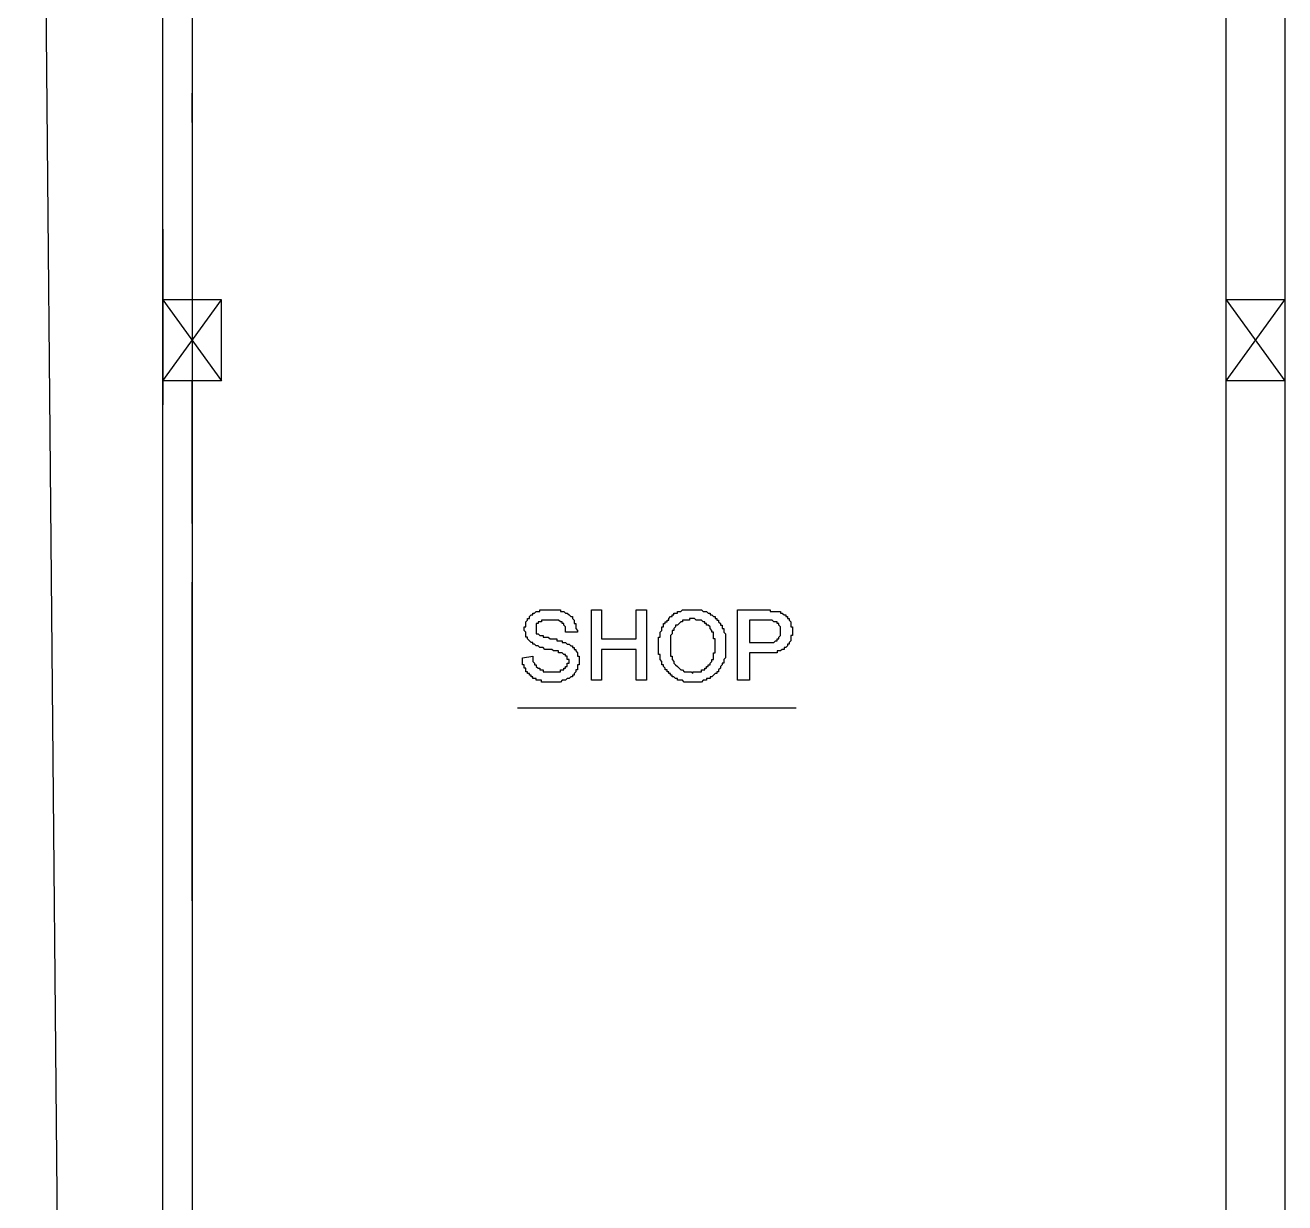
# Model space of a CAD drawing. Header units: inches. Extents: x -628 to 1537, y -1730 to 336.
# Drawn here: x 32.2 to 226, y -358.4 to -177.3 of the extents above; entities that cross this region are included whole.
import ezdxf

# ---------------------------------------------------------------- set-up
doc = ezdxf.new("R2010")
doc.units = ezdxf.units.IN
doc.layers.get('0').update_dxf_attribs({"linetype": 'CONTINUOUS'})

msp = doc.modelspace()

# ---------------------------------------------------------------- linework, layer by layer
at = {"color": 6}
for p, q in [((39.86, -657.05), (32.18, 180.11)), ((110.57, -267.73), (110.84, -267.47)), ((110.84, -267.47), (110.84, -267.47)), ((110.84, -267.47), (111.11, -267.47)), ((111.11, -267.47), (111.11, -267.47)), ((111.11, -267.47), (111.37, -267.47)), ((111.37, -267.47), (111.37, -267.2)), ((111.37, -267.2), (111.64, -267.2)), ((111.64, -267.2), (111.9, -267.2)), ((111.9, -267.2), (111.9, -267.2)), ((111.9, -267.2), (112.17, -267.2)), ((112.17, -267.2), (112.17, -267.2)), ((112.17, -267.2), (112.43, -267.2)), ((112.43, -267.2), (112.69, -267.2)), ((112.69, -267.2), (112.69, -267.2)), ((112.69, -267.2), (112.96, -267.2)), ((112.96, -267.2), (112.96, -267.2)), ((112.96, -267.2), (113.22, -267.2)), ((113.22, -267.2), (113.22, -267.2)), ((113.22, -267.2), (113.49, -267.2)), ((113.49, -267.2), (113.49, -267.2)), ((113.49, -267.2), (113.75, -267.2)), ((113.75, -267.2), (114.02, -267.2)), ((114.02, -267.2), (114.02, -267.2)), ((114.02, -267.2), (114.28, -267.2)), ((114.28, -267.2), (114.28, -267.2)), ((114.28, -267.2), (114.55, -267.2)), ((114.55, -267.2), (114.55, -267.47)), ((114.55, -267.47), (114.82, -267.47)), ((114.82, -267.47), (114.82, -267.47)), ((114.82, -267.47), (115.07, -267.47)), ((115.07, -267.47), (115.07, -267.47)), ((115.07, -267.47), (115.34, -267.73)), ((119.32, -278.06), (119.32, -267.2)), ((119.32, -267.2), (120.9, -267.2)), ((120.9, -267.2), (120.9, -271.7)), ((126.2, -271.7), (126.2, -267.2)), ((126.2, -267.2), (127.79, -267.2)), ((127.79, -267.2), (127.79, -278.06)), ((132.56, -267.73), (132.56, -267.47)), ((132.56, -267.47), (132.82, -267.47)), ((132.82, -267.47), (132.82, -267.47)), ((132.82, -267.47), (133.08, -267.47)), ((133.08, -267.47), (133.35, -267.2)), ((133.08, -267.47), (133.08, -267.47)), ((133.35, -267.2), (133.35, -267.2)), ((133.35, -267.2), (133.62, -267.2)), ((133.62, -267.2), (133.62, -267.2)), ((133.62, -267.2), (133.89, -267.2)), ((133.89, -267.2), (134.14, -267.2)), ((134.14, -267.2), (134.14, -267.2)), ((134.14, -267.2), (134.41, -267.2)), ((134.41, -267.2), (134.41, -267.2)), ((134.41, -267.2), (134.68, -267.2)), ((134.68, -267.2), (134.68, -267.2)), ((134.68, -267.2), (134.94, -267.2)), ((134.94, -267.2), (134.94, -267.2)), ((134.94, -267.2), (135.47, -267.2)), ((134.94, -267.2), (134.94, -267.2)), ((135.47, -267.2), (135.47, -267.2)), ((135.47, -267.2), (135.74, -267.2)), ((135.74, -267.2), (135.74, -267.2)), ((135.74, -267.2), (136, -267.2)), ((136, -267.2), (136, -267.2)), ((136, -267.2), (136.27, -267.2)), ((136.27, -267.2), (136.27, -267.2)), ((136.27, -267.2), (136.53, -267.47)), ((136.53, -267.47), (136.8, -267.47)), ((136.8, -267.47), (136.8, -267.47)), ((136.8, -267.47), (137.06, -267.47)), ((137.06, -267.47), (137.06, -267.47)), ((137.06, -267.47), (137.32, -267.73)), ((141.82, -267.2), (146.07, -267.2)), ((141.82, -278.06), (141.82, -267.2)), ((146.07, -267.2), (146.07, -267.2)), ((146.07, -267.2), (146.59, -267.2)), ((146.59, -267.2), (146.59, -267.2)), ((146.59, -267.2), (146.86, -267.2)), ((146.86, -267.2), (146.86, -267.47)), ((146.86, -267.47), (147.13, -267.47)), ((147.13, -267.47), (147.13, -267.47)), ((147.13, -267.47), (147.39, -267.47)), ((147.39, -267.47), (147.39, -267.47)), ((147.39, -267.47), (147.65, -267.47)), ((147.65, -267.47), (147.92, -267.47)), ((147.92, -267.47), (147.92, -267.47)), ((147.92, -267.47), (148.18, -267.47)), ((148.18, -267.47), (148.18, -267.47)), ((148.18, -267.47), (148.45, -267.47)), ((148.45, -267.47), (148.45, -267.73)), ((109.25, -269.05), (109.51, -268.79)), ((109.25, -269.32), (109.25, -269.05)), ((109.25, -269.05), (109.25, -269.05)), ((109.25, -269.58), (109.25, -269.32)), ((109.25, -269.32), (109.25, -269.32)), ((109.51, -268.79), (109.51, -268.53)), ((109.51, -268.53), (109.78, -268.53)), ((109.51, -268.79), (109.51, -268.79)), ((109.78, -268.26), (110.05, -267.99)), ((109.78, -268.53), (109.78, -268.26)), ((109.78, -268.26), (109.78, -268.26)), ((110.05, -267.99), (110.05, -267.99)), ((110.05, -267.99), (110.05, -267.99)), ((110.05, -267.99), (110.32, -267.99)), ((110.32, -267.99), (110.32, -267.73)), ((110.32, -267.73), (110.57, -267.73)), ((110.57, -267.73), (110.57, -267.73)), ((110.57, -267.73), (110.57, -267.73)), ((111.11, -269.32), (110.84, -269.32)), ((110.84, -269.32), (110.84, -269.58)), ((111.37, -269.05), (111.11, -269.05)), ((111.11, -269.05), (111.11, -269.32)), ((111.11, -269.32), (111.11, -269.32)), ((111.64, -269.05), (111.37, -269.05)), ((111.37, -269.05), (111.37, -269.05)), ((111.9, -268.79), (111.64, -268.79)), ((111.64, -268.79), (111.64, -269.05)), ((112.17, -268.79), (111.9, -268.79)), ((111.9, -268.79), (111.9, -268.79)), ((112.43, -268.79), (112.17, -268.79)), ((112.17, -268.79), (112.17, -268.79)), ((112.69, -268.79), (112.43, -268.79)), ((112.43, -268.79), (112.43, -268.79)), ((112.96, -268.79), (112.69, -268.79)), ((113.22, -268.79), (112.96, -268.79)), ((112.96, -268.79), (112.96, -268.79)), ((112.96, -268.79), (112.96, -268.79)), ((113.49, -268.79), (113.22, -268.79)), ((113.75, -268.79), (113.49, -268.79)), ((113.49, -268.79), (113.49, -268.79)), ((114.02, -268.79), (113.75, -268.79)), ((114.28, -268.79), (114.02, -268.79)), ((114.02, -268.79), (114.02, -268.79)), ((114.55, -269.05), (114.28, -268.79)), ((114.28, -268.79), (114.28, -268.79)), ((114.82, -269.05), (114.55, -269.05)), ((114.55, -269.05), (114.55, -269.05)), ((114.55, -269.05), (114.55, -269.05)), ((114.82, -269.32), (114.82, -269.05)), ((115.07, -269.32), (114.82, -269.32)), ((114.82, -269.32), (114.82, -269.32)), ((115.07, -269.58), (115.07, -269.32)), ((115.34, -267.73), (115.34, -267.73)), ((115.34, -267.73), (115.61, -267.73)), ((115.61, -267.73), (115.61, -267.73)), ((115.61, -267.73), (115.88, -267.99)), ((115.88, -267.99), (115.88, -267.99)), ((115.88, -267.99), (115.88, -267.99)), ((115.88, -267.99), (116.14, -268.26)), ((116.14, -268.26), (116.14, -268.26)), ((116.14, -268.26), (116.4, -268.26)), ((116.4, -268.26), (116.4, -268.53)), ((116.4, -268.53), (116.4, -268.53)), ((116.4, -268.53), (116.67, -268.79)), ((116.67, -268.79), (116.67, -268.79)), ((116.67, -268.79), (116.67, -269.05)), ((116.67, -269.05), (116.67, -269.05)), ((116.67, -269.05), (116.67, -269.32)), ((116.67, -269.32), (116.94, -269.32)), ((116.94, -269.32), (116.94, -269.58)), ((130.44, -269.58), (130.44, -269.32)), ((130.44, -269.32), (130.7, -269.32)), ((130.7, -269.32), (130.7, -269.05)), ((130.7, -269.05), (130.7, -269.05)), ((130.7, -269.05), (130.97, -269.05)), ((130.97, -269.05), (130.97, -268.79)), ((130.97, -268.79), (130.97, -268.79)), ((130.97, -268.79), (131.23, -268.79)), ((131.23, -268.53), (131.5, -268.26)), ((131.23, -268.79), (131.23, -268.53)), ((131.23, -268.53), (131.23, -268.53)), ((131.5, -268.26), (131.5, -268.26)), ((131.5, -268.26), (131.77, -268.26)), ((131.77, -268.26), (131.77, -267.99)), ((131.77, -267.99), (131.77, -267.99)), ((131.77, -267.99), (132.03, -267.99)), ((132.03, -267.99), (132.03, -267.73)), ((132.03, -267.73), (132.29, -267.73)), ((132.29, -267.73), (132.29, -267.73)), ((132.29, -267.73), (132.56, -267.73)), ((132.82, -269.32), (132.56, -269.58)), ((133.08, -269.05), (132.82, -269.32)), ((132.82, -269.32), (132.82, -269.32)), ((132.82, -269.32), (132.82, -269.32)), ((133.35, -269.05), (133.08, -269.05)), ((133.08, -269.05), (133.08, -269.05)), ((133.62, -268.79), (133.35, -268.79)), ((133.35, -268.79), (133.35, -269.05)), ((133.89, -268.79), (133.62, -268.79)), ((133.62, -268.79), (133.62, -268.79)), ((134.14, -268.79), (133.89, -268.79)), ((133.89, -268.79), (133.89, -268.79)), ((134.41, -268.79), (134.14, -268.79)), ((134.68, -268.53), (134.41, -268.53)), ((134.41, -268.53), (134.41, -268.79)), ((134.94, -268.53), (134.68, -268.53)), ((134.68, -268.53), (134.68, -268.53)), ((135.2, -268.53), (134.94, -268.53)), ((134.94, -268.53), (134.94, -268.53)), ((135.47, -268.79), (135.2, -268.53)), ((135.2, -268.53), (135.2, -268.53)), ((135.74, -268.79), (135.47, -268.79)), ((136, -268.79), (135.74, -268.79)), ((135.74, -268.79), (135.74, -268.79)), ((136.27, -268.79), (136, -268.79)), ((136, -268.79), (136, -268.79)), ((136.53, -269.05), (136.27, -268.79)), ((136.27, -268.79), (136.27, -268.79)), ((136.8, -269.05), (136.53, -269.05)), ((136.53, -269.05), (136.53, -269.05)), ((136.8, -269.32), (136.8, -269.05)), ((137.06, -269.32), (136.8, -269.32)), ((136.8, -269.32), (136.8, -269.32)), ((137.06, -269.58), (137.06, -269.32)), ((137.32, -267.73), (137.32, -267.73)), ((137.32, -267.73), (137.32, -267.73)), ((137.32, -267.73), (137.59, -267.73)), ((137.59, -267.73), (137.59, -267.99)), ((137.59, -267.99), (137.85, -267.99)), ((137.85, -267.99), (137.85, -267.99)), ((137.85, -267.99), (138.12, -268.26)), ((138.12, -268.26), (138.12, -268.26)), ((138.12, -268.26), (138.39, -268.26)), ((138.39, -268.26), (138.39, -268.53)), ((138.39, -268.53), (138.39, -268.53)), ((138.39, -268.53), (138.65, -268.53)), ((138.65, -268.53), (138.65, -268.79)), ((138.65, -268.79), (138.65, -268.79)), ((138.65, -268.79), (138.91, -268.79)), ((138.91, -268.79), (138.91, -269.05)), ((138.91, -269.05), (138.91, -269.05)), ((138.91, -269.05), (139.18, -269.32)), ((139.18, -269.32), (139.18, -269.32)), ((139.18, -269.32), (139.18, -269.58)), ((146.07, -268.79), (143.68, -268.79)), ((143.68, -268.79), (143.68, -272.23)), ((146.33, -268.79), (146.07, -268.79)), ((146.59, -268.79), (146.33, -268.79)), ((146.33, -268.79), (146.33, -268.79)), ((146.86, -268.79), (146.59, -268.79)), ((147.13, -268.79), (146.86, -268.79)), ((146.86, -268.79), (146.86, -268.79)), ((147.39, -269.05), (147.13, -268.79)), ((147.13, -268.79), (147.13, -268.79)), ((147.65, -269.05), (147.39, -269.05)), ((147.39, -269.05), (147.39, -269.05)), ((147.39, -269.05), (147.39, -269.05)), ((147.92, -269.05), (147.65, -269.05)), ((147.65, -269.05), (147.65, -269.05)), ((147.92, -269.32), (147.92, -269.05)), ((148.18, -269.32), (147.92, -269.32)), ((148.18, -269.58), (148.18, -269.32)), ((148.45, -267.73), (148.71, -267.73)), ((148.71, -267.73), (148.71, -267.73)), ((148.71, -267.73), (148.98, -267.99)), ((148.98, -267.99), (148.98, -267.99)), ((148.98, -267.99), (148.98, -267.99)), ((148.98, -267.99), (149.24, -267.99)), ((149.24, -267.99), (149.24, -268.26)), ((149.24, -268.26), (149.51, -268.26)), ((149.51, -268.26), (149.51, -268.53)), ((149.51, -268.53), (149.51, -268.53)), ((149.51, -268.53), (149.78, -268.53)), ((149.78, -268.53), (149.78, -268.79)), ((149.78, -268.79), (149.78, -268.79)), ((149.78, -268.79), (150.04, -269.05)), ((150.04, -269.05), (150.04, -269.05)), ((150.04, -269.05), (150.04, -269.32)), ((150.04, -269.32), (150.04, -269.58)), ((108.99, -270.11), (108.99, -269.85)), ((108.99, -269.85), (109.25, -269.85)), ((108.99, -270.38), (108.99, -270.11)), ((108.99, -270.11), (108.99, -270.11)), ((109.25, -270.64), (108.99, -270.38)), ((108.99, -270.38), (108.99, -270.38)), ((109.25, -269.85), (109.25, -269.58)), ((109.25, -269.58), (109.25, -269.58)), ((109.25, -270.91), (109.25, -270.64)), ((109.25, -270.64), (109.25, -270.64)), ((109.25, -271.18), (109.25, -270.91)), ((109.25, -271.44), (109.25, -271.18)), ((109.25, -271.18), (109.25, -271.18)), ((110.84, -269.58), (110.84, -269.58)), ((110.84, -269.58), (110.84, -269.85)), ((110.84, -269.85), (110.84, -269.85)), ((110.84, -269.85), (110.84, -270.11)), ((110.84, -270.11), (110.84, -270.38)), ((110.84, -270.38), (110.84, -270.38)), ((110.84, -270.38), (110.84, -270.64)), ((110.84, -270.64), (110.84, -270.64)), ((110.84, -270.64), (110.84, -270.91)), ((110.84, -270.91), (111.11, -270.91)), ((111.11, -270.91), (111.11, -270.91)), ((111.11, -270.91), (111.11, -270.91)), ((111.11, -270.91), (111.37, -271.18)), ((111.37, -271.18), (111.37, -271.18)), ((111.37, -271.18), (111.37, -271.18)), ((111.37, -271.18), (111.64, -271.18)), ((111.64, -271.18), (111.64, -271.18)), ((111.64, -271.18), (111.9, -271.18)), ((111.9, -271.18), (111.9, -271.44)), ((115.34, -269.85), (115.07, -269.58)), ((115.07, -269.58), (115.07, -269.58)), ((115.34, -270.64), (115.34, -269.85)), ((115.34, -270.64), (115.34, -270.64)), ((117.19, -270.64), (115.34, -270.64)), ((116.94, -269.58), (116.94, -269.58)), ((116.94, -269.58), (116.94, -269.85)), ((116.94, -269.85), (116.94, -269.85)), ((116.94, -269.85), (116.94, -270.11)), ((116.94, -270.11), (116.94, -270.11)), ((116.94, -270.11), (117.19, -270.38)), ((117.19, -270.38), (117.19, -270.64)), ((117.19, -270.64), (117.19, -270.64)), ((129.91, -270.64), (130.18, -270.38)), ((129.91, -270.91), (129.91, -270.64)), ((129.91, -270.64), (129.91, -270.64)), ((129.91, -271.18), (129.91, -270.91)), ((129.91, -270.91), (129.91, -270.91)), ((129.91, -271.44), (129.91, -271.18)), ((129.91, -271.18), (129.91, -271.18)), ((130.18, -270.11), (130.18, -269.85)), ((130.18, -269.85), (130.44, -269.85)), ((130.18, -270.38), (130.18, -270.11)), ((130.18, -270.11), (130.18, -270.11)), ((130.18, -270.38), (130.18, -270.38)), ((130.44, -269.85), (130.44, -269.58)), ((130.44, -269.58), (130.44, -269.58)), ((131.77, -270.91), (131.5, -271.18)), ((131.5, -271.18), (131.5, -271.44)), ((132.03, -270.38), (131.77, -270.38)), ((131.77, -270.38), (131.77, -270.64)), ((131.77, -270.64), (131.77, -270.64)), ((131.77, -270.64), (131.77, -270.91)), ((131.77, -270.91), (131.77, -270.91)), ((132.29, -269.85), (132.03, -270.11)), ((132.03, -270.11), (132.03, -270.11)), ((132.03, -270.11), (132.03, -270.38)), ((132.03, -270.38), (132.03, -270.38)), ((132.56, -269.58), (132.29, -269.58)), ((132.29, -269.58), (132.29, -269.85)), ((132.29, -269.85), (132.29, -269.85)), ((132.29, -269.85), (132.29, -269.85)), ((132.56, -269.58), (132.56, -269.58)), ((137.32, -269.58), (137.06, -269.58)), ((137.59, -269.85), (137.32, -269.58)), ((137.32, -269.58), (137.32, -269.58)), ((137.32, -269.58), (137.32, -269.58)), ((137.59, -270.11), (137.59, -269.85)), ((137.59, -269.85), (137.59, -269.85)), ((137.85, -270.38), (137.59, -270.11)), ((137.59, -270.11), (137.59, -270.11)), ((137.85, -270.64), (137.85, -270.38)), ((137.85, -270.38), (137.85, -270.38)), ((137.85, -270.38), (137.85, -270.38)), ((138.12, -270.64), (137.85, -270.64)), ((138.12, -270.91), (138.12, -270.64)), ((138.12, -271.18), (138.12, -270.91)), ((138.12, -270.91), (138.12, -270.91)), ((138.12, -271.44), (138.12, -271.18)), ((138.12, -271.18), (138.12, -271.18)), ((139.18, -269.58), (139.45, -269.58)), ((139.45, -269.58), (139.45, -269.58)), ((139.45, -269.58), (139.45, -269.85)), ((139.45, -269.85), (139.45, -269.85)), ((139.45, -269.85), (139.45, -270.11)), ((139.45, -270.11), (139.7, -270.11)), ((139.7, -270.11), (139.7, -270.38)), ((139.7, -270.38), (139.7, -270.38)), ((139.7, -270.38), (139.7, -270.64)), ((139.7, -270.64), (139.7, -270.64)), ((139.7, -270.64), (139.97, -270.91)), ((139.97, -270.91), (139.97, -270.91)), ((139.97, -270.91), (139.97, -271.18)), ((139.97, -271.18), (139.97, -271.44)), ((148.45, -269.85), (148.18, -269.58)), ((148.18, -269.58), (148.18, -269.58)), ((148.18, -269.58), (148.18, -269.58)), ((148.18, -271.44), (148.45, -271.18)), ((148.45, -270.11), (148.45, -269.85)), ((148.45, -269.85), (148.45, -269.85)), ((148.45, -270.38), (148.45, -270.11)), ((148.45, -270.11), (148.45, -270.11)), ((148.45, -270.64), (148.45, -270.38)), ((148.45, -270.91), (148.45, -270.64)), ((148.45, -270.64), (148.45, -270.64)), ((148.45, -271.18), (148.45, -270.91)), ((148.45, -270.91), (148.45, -270.91)), ((148.45, -271.18), (148.45, -271.18)), ((148.45, -271.18), (148.45, -271.18)), ((150.04, -269.58), (150.04, -269.58)), ((150.04, -269.58), (150.04, -269.85)), ((150.04, -269.85), (150.3, -269.85)), ((150.3, -271.18), (150.04, -271.18)), ((150.04, -271.18), (150.04, -271.44)), ((150.3, -269.85), (150.3, -270.11)), ((150.3, -270.11), (150.3, -270.11)), ((150.3, -270.11), (150.3, -270.38)), ((150.3, -270.38), (150.3, -270.38)), ((150.3, -270.38), (150.3, -270.38)), ((150.3, -270.38), (150.3, -270.64)), ((150.3, -270.64), (150.3, -270.91)), ((150.3, -270.91), (150.3, -270.91)), ((150.3, -270.91), (150.3, -271.18)), ((109.51, -271.44), (109.25, -271.44)), ((109.25, -271.44), (109.25, -271.44)), ((109.51, -271.7), (109.51, -271.44)), ((109.78, -271.97), (109.51, -271.7)), ((109.51, -271.7), (109.51, -271.7)), ((110.05, -272.23), (109.78, -271.97)), ((109.78, -271.97), (109.78, -271.97)), ((110.32, -272.23), (110.05, -272.23)), ((110.05, -272.23), (110.05, -272.23)), ((110.05, -272.23), (110.05, -272.23)), ((110.05, -272.23), (110.05, -272.23)), ((110.32, -272.5), (110.32, -272.23)), ((110.57, -272.5), (110.32, -272.5)), ((110.32, -272.5), (110.32, -272.5)), ((110.84, -272.76), (110.57, -272.5)), ((110.57, -272.5), (110.57, -272.5)), ((111.11, -272.76), (110.84, -272.76)), ((110.84, -272.76), (110.84, -272.76)), ((111.37, -273.03), (111.11, -272.76)), ((111.11, -272.76), (111.11, -272.76)), ((111.64, -273.03), (111.37, -273.03)), ((111.9, -273.03), (111.64, -273.03)), ((111.64, -273.03), (111.64, -273.03)), ((111.9, -271.44), (112.17, -271.44)), ((112.17, -273.3), (111.9, -273.03)), ((111.9, -273.03), (111.9, -273.03)), ((112.17, -271.44), (112.17, -271.44)), ((112.17, -271.44), (112.43, -271.44)), ((112.43, -273.3), (112.17, -273.3)), ((112.43, -271.44), (112.69, -271.44)), ((112.69, -273.3), (112.43, -273.3)), ((112.43, -273.3), (112.43, -273.3)), ((112.69, -271.44), (112.69, -271.44)), ((112.69, -271.44), (112.96, -271.7)), ((112.96, -273.3), (112.69, -273.3)), ((112.69, -273.3), (112.69, -273.3)), ((112.96, -271.7), (113.22, -271.7)), ((113.22, -273.3), (112.96, -273.3)), ((113.22, -271.7), (113.22, -271.7)), ((113.22, -271.7), (113.49, -271.7)), ((113.49, -273.55), (113.22, -273.3)), ((113.49, -271.7), (113.49, -271.7)), ((113.49, -271.7), (113.75, -271.7)), ((113.75, -271.7), (114.02, -271.7)), ((114.02, -271.7), (114.02, -271.97)), ((114.02, -271.97), (114.28, -271.97)), ((114.28, -271.97), (114.28, -271.97)), ((114.28, -271.97), (114.55, -271.97)), ((114.55, -271.97), (114.55, -271.97)), ((114.55, -271.97), (114.82, -271.97)), ((114.82, -271.97), (114.82, -272.23)), ((114.82, -272.23), (115.07, -272.23)), ((115.07, -272.23), (115.07, -272.23)), ((115.07, -272.23), (115.34, -272.23)), ((115.34, -272.23), (115.34, -272.23)), ((115.34, -272.23), (115.34, -272.23)), ((115.34, -272.23), (115.61, -272.5)), ((115.61, -272.5), (115.61, -272.5)), ((115.61, -272.5), (115.88, -272.5)), ((115.88, -272.5), (115.88, -272.5)), ((115.88, -272.5), (116.14, -272.76)), ((116.14, -272.76), (116.14, -272.76)), ((116.14, -272.76), (116.4, -272.76)), ((116.4, -272.76), (116.4, -273.03)), ((116.4, -273.03), (116.67, -273.03)), ((116.67, -273.03), (116.67, -273.03)), ((116.67, -273.03), (116.67, -273.3)), ((116.67, -273.3), (116.94, -273.3)), ((116.94, -273.3), (116.94, -273.55)), ((120.9, -271.7), (126.2, -271.7)), ((126.2, -273.3), (120.9, -273.3)), ((120.9, -273.3), (120.9, -278.06)), ((126.2, -278.06), (126.2, -273.3)), ((129.64, -271.7), (129.64, -271.44)), ((129.64, -271.44), (129.91, -271.44)), ((129.64, -271.97), (129.64, -271.7)), ((129.64, -272.23), (129.64, -271.97)), ((129.64, -271.97), (129.64, -271.97)), ((129.64, -272.5), (129.64, -272.23)), ((129.64, -272.23), (129.64, -272.23)), ((129.64, -272.76), (129.64, -272.5)), ((129.64, -273.03), (129.64, -272.76)), ((129.64, -272.76), (129.64, -272.76)), ((129.64, -273.3), (129.64, -273.03)), ((129.64, -273.03), (129.64, -273.03)), ((129.64, -273.55), (129.64, -273.3)), ((131.5, -271.44), (131.5, -271.44)), ((131.5, -271.44), (131.5, -271.7)), ((131.5, -271.7), (131.5, -271.7)), ((131.5, -271.7), (131.5, -271.97)), ((131.5, -271.97), (131.5, -272.23)), ((131.5, -272.23), (131.5, -272.23)), ((131.5, -272.23), (131.5, -272.5)), ((131.5, -272.5), (131.5, -272.76)), ((131.5, -272.76), (131.5, -272.76)), ((131.5, -272.76), (131.5, -273.03)), ((131.5, -273.03), (131.5, -273.03)), ((131.5, -273.03), (131.5, -273.3)), ((131.5, -273.3), (131.5, -273.3)), ((131.5, -273.3), (131.5, -273.55)), ((138.12, -271.7), (138.12, -271.44)), ((138.39, -271.7), (138.12, -271.7)), ((138.39, -271.97), (138.39, -271.7)), ((138.39, -272.23), (138.39, -271.97)), ((138.39, -271.97), (138.39, -271.97)), ((138.39, -272.5), (138.39, -272.23)), ((138.39, -272.76), (138.39, -272.5)), ((138.39, -272.5), (138.39, -272.5)), ((138.39, -273.03), (138.39, -272.76)), ((138.39, -273.3), (138.39, -273.03)), ((138.39, -273.03), (138.39, -273.03)), ((138.39, -273.55), (138.39, -273.3)), ((139.97, -271.44), (139.97, -271.44)), ((139.97, -271.44), (139.97, -271.7)), ((139.97, -271.7), (139.97, -271.7)), ((139.97, -271.7), (139.97, -271.97)), ((139.97, -271.97), (139.97, -271.97)), ((139.97, -271.97), (139.97, -272.23)), ((139.97, -272.23), (139.97, -272.5)), ((139.97, -272.5), (139.97, -272.5)), ((139.97, -272.5), (139.97, -272.76)), ((139.97, -272.76), (139.97, -272.76)), ((139.97, -272.76), (139.97, -273.03)), ((139.97, -273.03), (139.97, -273.03)), ((139.97, -273.03), (139.97, -273.3)), ((139.97, -273.3), (139.97, -273.3)), ((139.97, -273.3), (139.97, -273.55)), ((143.68, -272.23), (146.59, -272.23)), ((146.59, -272.23), (146.59, -272.23)), ((146.59, -272.23), (146.86, -272.23)), ((146.86, -272.23), (146.86, -272.23)), ((146.86, -272.23), (147.13, -272.23)), ((147.13, -272.23), (147.39, -272.23)), ((147.39, -272.23), (147.65, -271.97)), ((147.39, -272.23), (147.39, -272.23)), ((147.39, -272.23), (147.39, -272.23)), ((147.65, -271.97), (147.65, -271.97)), ((147.65, -271.97), (147.92, -271.97)), ((147.92, -271.97), (147.92, -271.7)), ((147.92, -271.7), (148.18, -271.7)), ((147.92, -271.97), (147.92, -271.97)), ((148.18, -271.7), (148.18, -271.44)), ((148.18, -271.44), (148.18, -271.44)), ((148.18, -271.7), (148.18, -271.7)), ((148.71, -273.3), (148.45, -273.55)), ((148.98, -273.3), (148.71, -273.3)), ((148.71, -273.3), (148.71, -273.3)), ((149.24, -273.03), (148.98, -273.03)), ((148.98, -273.03), (148.98, -273.3)), ((148.98, -273.3), (148.98, -273.3)), ((149.51, -272.76), (149.24, -273.03)), ((149.24, -273.03), (149.24, -273.03)), ((149.24, -273.03), (149.24, -273.03)), ((149.78, -272.5), (149.51, -272.5)), ((149.51, -272.5), (149.51, -272.76)), ((149.51, -272.76), (149.51, -272.76)), ((150.04, -271.97), (149.78, -272.23)), ((149.78, -272.23), (149.78, -272.23)), ((149.78, -272.23), (149.78, -272.23)), ((149.78, -272.23), (149.78, -272.5)), ((150.04, -271.44), (150.04, -271.7)), ((150.04, -271.7), (150.04, -271.7)), ((150.04, -271.7), (150.04, -271.97)), ((150.04, -271.97), (150.04, -271.97)), ((108.72, -274.62), (110.32, -274.35)), ((108.72, -274.88), (108.72, -274.62)), ((108.72, -274.62), (108.72, -274.62)), ((108.72, -274.62), (108.72, -274.62)), ((108.72, -275.15), (108.72, -274.88)), ((108.72, -275.41), (108.72, -275.15)), ((108.72, -275.15), (108.72, -275.15)), ((110.32, -274.35), (110.32, -274.62)), ((110.32, -274.62), (110.32, -274.62)), ((110.32, -274.62), (110.32, -274.88)), ((110.32, -274.88), (110.32, -275.15)), ((110.32, -275.15), (110.32, -275.15)), ((110.32, -275.15), (110.57, -275.41)), ((113.75, -273.55), (113.49, -273.55)), ((113.49, -273.55), (113.49, -273.55)), ((114.02, -273.55), (113.75, -273.55)), ((113.75, -273.55), (113.75, -273.55)), ((114.28, -273.55), (114.02, -273.55)), ((114.28, -273.82), (114.28, -273.55)), ((114.55, -273.82), (114.28, -273.82)), ((114.82, -273.82), (114.55, -273.82)), ((114.55, -273.82), (114.55, -273.82)), ((114.55, -273.82), (114.55, -273.82)), ((115.07, -274.09), (114.82, -273.82)), ((114.82, -273.82), (114.82, -273.82)), ((115.34, -274.09), (115.07, -274.09)), ((115.07, -274.09), (115.07, -274.09)), ((115.07, -274.09), (115.07, -274.09)), ((115.34, -274.35), (115.34, -274.09)), ((115.61, -274.35), (115.34, -274.35)), ((115.61, -274.62), (115.61, -274.35)), ((115.61, -274.35), (115.61, -274.35)), ((115.61, -274.88), (115.61, -274.62)), ((115.61, -274.62), (115.61, -274.62)), ((115.88, -274.88), (115.61, -274.88)), ((115.88, -275.15), (115.88, -274.88)), ((115.88, -275.41), (115.88, -275.15)), ((116.94, -273.55), (116.94, -273.55)), ((116.94, -273.55), (117.19, -273.82)), ((117.19, -273.82), (117.19, -273.82)), ((117.19, -273.82), (117.19, -273.82)), ((117.19, -273.82), (117.19, -274.09)), ((117.19, -274.09), (117.19, -274.35)), ((117.19, -274.35), (117.46, -274.35)), ((117.46, -274.35), (117.46, -274.62)), ((117.46, -274.62), (117.46, -274.62)), ((117.46, -274.62), (117.46, -274.88)), ((117.46, -274.88), (117.46, -274.88)), ((117.46, -274.88), (117.46, -275.15)), ((117.46, -275.15), (117.46, -275.15)), ((117.46, -275.15), (117.46, -275.41)), ((129.64, -273.82), (129.64, -273.55)), ((129.64, -273.55), (129.64, -273.55)), ((129.64, -274.09), (129.64, -273.82)), ((129.64, -273.82), (129.64, -273.82)), ((129.91, -274.09), (129.64, -274.09)), ((129.91, -274.35), (129.91, -274.09)), ((129.91, -274.62), (129.91, -274.35)), ((129.91, -274.88), (129.91, -274.62)), ((129.91, -274.62), (129.91, -274.62)), ((130.18, -275.15), (129.91, -274.88)), ((129.91, -274.88), (129.91, -274.88)), ((130.18, -275.41), (130.18, -275.15)), ((130.18, -275.15), (130.18, -275.15)), ((131.5, -273.55), (131.5, -273.82)), ((131.5, -273.82), (131.5, -273.82)), ((131.5, -273.82), (131.5, -274.09)), ((131.5, -274.09), (131.5, -274.09)), ((131.5, -274.09), (131.5, -274.35)), ((131.5, -274.35), (131.77, -274.35)), ((131.77, -274.35), (131.77, -274.62)), ((131.77, -274.62), (131.77, -274.62)), ((131.77, -274.62), (131.77, -274.88)), ((131.77, -274.88), (131.77, -274.88)), ((131.77, -274.88), (132.03, -275.15)), ((132.03, -275.15), (132.03, -275.15)), ((132.03, -275.15), (132.03, -275.41)), ((137.59, -275.41), (137.85, -275.15)), ((137.85, -275.15), (137.85, -274.88)), ((137.85, -274.88), (137.85, -274.88)), ((137.85, -274.88), (138.12, -274.88)), ((137.85, -275.15), (137.85, -275.15)), ((138.12, -274.09), (138.12, -273.82)), ((138.12, -273.82), (138.39, -273.82)), ((138.12, -274.35), (138.12, -274.09)), ((138.12, -274.09), (138.12, -274.09)), ((138.12, -274.62), (138.12, -274.35)), ((138.12, -274.88), (138.12, -274.62)), ((138.12, -274.62), (138.12, -274.62)), ((138.39, -273.82), (138.39, -273.55)), ((138.39, -273.55), (138.39, -273.55)), ((139.97, -274.62), (139.7, -274.88)), ((139.7, -274.88), (139.7, -274.88)), ((139.7, -274.88), (139.7, -275.15)), ((139.7, -275.15), (139.7, -275.15)), ((139.7, -275.15), (139.7, -275.41)), ((139.97, -273.55), (139.97, -273.82)), ((139.97, -273.82), (139.97, -273.82)), ((139.97, -273.82), (139.97, -274.09)), ((139.97, -274.09), (139.97, -274.09)), ((139.97, -274.09), (139.97, -274.35)), ((139.97, -274.35), (139.97, -274.35)), ((139.97, -274.35), (139.97, -274.62)), ((146.07, -273.82), (143.68, -273.82)), ((143.68, -273.82), (143.68, -278.06)), ((146.33, -273.82), (146.07, -273.82)), ((146.59, -273.82), (146.33, -273.82)), ((146.33, -273.82), (146.33, -273.82)), ((146.86, -273.82), (146.59, -273.82)), ((147.13, -273.82), (146.86, -273.82)), ((146.86, -273.82), (146.86, -273.82)), ((147.39, -273.82), (147.13, -273.82)), ((147.65, -273.82), (147.39, -273.82)), ((147.39, -273.82), (147.39, -273.82)), ((147.92, -273.82), (147.65, -273.82)), ((147.65, -273.82), (147.65, -273.82)), ((148.18, -273.55), (147.92, -273.55)), ((147.92, -273.55), (147.92, -273.82)), ((148.45, -273.55), (148.18, -273.55)), ((148.18, -273.55), (148.18, -273.55)), ((148.45, -273.55), (148.45, -273.55)), ((108.72, -275.67), (108.72, -275.41)), ((108.72, -275.41), (108.72, -275.41)), ((108.99, -275.67), (108.72, -275.67)), ((108.99, -275.94), (108.99, -275.67)), ((108.99, -276.2), (108.99, -275.94)), ((108.99, -275.94), (108.99, -275.94)), ((109.25, -276.2), (108.99, -276.2)), ((109.25, -276.47), (109.25, -276.2)), ((109.25, -276.74), (109.25, -276.47)), ((109.25, -276.47), (109.25, -276.47)), ((109.51, -276.74), (109.25, -276.74)), ((109.51, -277), (109.51, -276.74)), ((109.78, -277), (109.51, -277)), ((109.51, -277), (109.51, -277)), ((109.78, -277.26), (109.78, -277)), ((110.57, -275.41), (110.57, -275.41)), ((110.57, -275.41), (110.57, -275.67)), ((110.57, -275.67), (110.57, -275.67)), ((110.57, -275.67), (110.84, -275.67)), ((110.84, -275.67), (110.84, -275.94)), ((110.84, -275.94), (110.84, -275.94)), ((110.84, -275.94), (111.11, -276.2)), ((111.11, -276.2), (111.11, -276.2)), ((111.11, -276.2), (111.11, -276.2)), ((111.11, -276.2), (111.37, -276.2)), ((111.37, -276.2), (111.37, -276.47)), ((111.37, -276.47), (111.64, -276.47)), ((111.64, -276.47), (111.64, -276.47)), ((111.64, -276.47), (111.9, -276.47)), ((111.9, -276.47), (111.9, -276.74)), ((111.9, -276.74), (112.17, -276.74)), ((112.17, -276.74), (112.17, -276.74)), ((112.17, -276.74), (112.43, -276.74)), ((112.43, -276.74), (112.69, -276.74)), ((112.69, -276.74), (112.69, -276.74)), ((112.69, -276.74), (112.96, -276.74)), ((112.96, -276.74), (112.96, -276.74)), ((112.96, -276.74), (113.22, -276.74)), ((113.22, -276.74), (113.22, -276.74)), ((113.22, -276.74), (113.49, -276.74)), ((113.49, -276.74), (113.75, -276.74)), ((113.75, -276.74), (113.75, -276.74)), ((113.75, -276.74), (114.02, -276.74)), ((114.02, -276.74), (114.02, -276.74)), ((114.02, -276.74), (114.28, -276.74)), ((114.28, -276.74), (114.28, -276.74)), ((114.28, -276.74), (114.55, -276.74)), ((114.55, -276.74), (114.55, -276.47)), ((114.55, -276.47), (114.82, -276.47)), ((114.82, -276.47), (114.82, -276.47)), ((114.82, -276.47), (115.07, -276.47)), ((115.07, -276.47), (115.07, -276.2)), ((115.07, -276.2), (115.34, -276.2)), ((115.07, -276.47), (115.07, -276.47)), ((115.34, -276.2), (115.34, -275.94)), ((115.34, -275.94), (115.61, -275.94)), ((115.61, -275.67), (115.61, -275.41)), ((115.61, -275.41), (115.88, -275.41)), ((115.61, -275.94), (115.61, -275.67)), ((115.61, -275.67), (115.61, -275.67)), ((115.61, -275.94), (115.61, -275.94)), ((116.94, -276.74), (116.67, -277)), ((116.67, -277), (116.67, -277)), ((116.67, -277), (116.67, -277.26)), ((117.19, -276.47), (116.94, -276.47)), ((116.94, -276.47), (116.94, -276.74)), ((116.94, -276.74), (116.94, -276.74)), ((117.46, -275.67), (117.19, -275.67)), ((117.19, -275.67), (117.19, -275.94)), ((117.19, -275.94), (117.19, -275.94)), ((117.19, -275.94), (117.19, -276.2)), ((117.19, -276.2), (117.19, -276.2)), ((117.19, -276.2), (117.19, -276.47)), ((117.46, -275.41), (117.46, -275.41)), ((117.46, -275.41), (117.46, -275.67)), ((130.18, -275.67), (130.18, -275.41)), ((130.18, -275.41), (130.18, -275.41)), ((130.44, -275.67), (130.18, -275.67)), ((130.44, -275.94), (130.44, -275.67)), ((130.7, -276.2), (130.44, -275.94)), ((130.44, -275.94), (130.44, -275.94)), ((130.44, -275.94), (130.44, -275.94)), ((130.7, -276.47), (130.7, -276.2)), ((130.7, -276.2), (130.7, -276.2)), ((130.97, -276.47), (130.7, -276.47)), ((130.97, -276.74), (130.97, -276.47)), ((131.23, -276.74), (130.97, -276.74)), ((131.23, -277), (131.23, -276.74)), ((131.23, -276.74), (131.23, -276.74)), ((131.5, -277), (131.23, -277)), ((131.5, -277.26), (131.5, -277)), ((132.03, -275.41), (132.03, -275.41)), ((132.03, -275.41), (132.29, -275.67)), ((132.29, -275.67), (132.29, -275.67)), ((132.29, -275.67), (132.29, -275.67)), ((132.29, -275.67), (132.56, -275.94)), ((132.56, -275.94), (132.56, -275.94)), ((132.56, -275.94), (132.82, -276.2)), ((132.82, -276.2), (132.82, -276.2)), ((132.82, -276.2), (132.82, -276.2)), ((132.82, -276.2), (133.08, -276.47)), ((133.08, -276.47), (133.08, -276.47)), ((133.08, -276.47), (133.35, -276.47)), ((133.35, -276.47), (133.35, -276.47)), ((133.35, -276.47), (133.62, -276.74)), ((133.62, -276.74), (133.62, -276.74)), ((133.62, -276.74), (133.89, -276.74)), ((133.89, -276.74), (133.89, -276.74)), ((133.89, -276.74), (134.14, -276.74)), ((134.14, -276.74), (134.14, -276.74)), ((134.14, -276.74), (134.41, -276.74)), ((134.41, -276.74), (134.41, -276.74)), ((134.41, -276.74), (134.68, -276.74)), ((134.68, -276.74), (134.94, -277)), ((134.94, -277), (134.94, -276.74)), ((134.94, -276.74), (135.47, -276.74)), ((134.94, -277), (134.94, -277)), ((134.94, -277), (134.94, -277)), ((135.47, -276.74), (135.47, -276.74)), ((135.47, -276.74), (135.74, -276.74)), ((135.74, -276.74), (135.74, -276.74)), ((135.74, -276.74), (136, -276.74)), ((136, -276.74), (136, -276.74)), ((136, -276.74), (136.27, -276.74)), ((136.27, -276.74), (136.27, -276.47)), ((136.27, -276.47), (136.53, -276.47)), ((136.53, -276.47), (136.53, -276.47)), ((136.53, -276.47), (136.8, -276.47)), ((136.8, -276.47), (136.8, -276.2)), ((136.8, -276.2), (137.06, -276.2)), ((137.06, -276.2), (137.06, -275.94)), ((137.06, -275.94), (137.32, -275.94)), ((137.06, -276.2), (137.06, -276.2)), ((137.32, -275.94), (137.32, -275.67)), ((137.32, -275.67), (137.32, -275.67)), ((137.32, -275.67), (137.59, -275.67)), ((137.59, -275.67), (137.59, -275.41)), ((137.59, -275.41), (137.59, -275.41)), ((137.59, -275.67), (137.59, -275.67)), ((138.39, -277), (138.12, -277.26)), ((138.65, -277), (138.39, -277)), ((138.39, -277), (138.39, -277)), ((138.91, -276.74), (138.65, -276.74)), ((138.65, -276.74), (138.65, -276.74)), ((138.65, -276.74), (138.65, -277)), ((139.18, -276.2), (138.91, -276.47)), ((138.91, -276.47), (138.91, -276.47)), ((138.91, -276.47), (138.91, -276.74)), ((139.45, -275.67), (139.18, -275.94)), ((139.18, -275.94), (139.18, -275.94)), ((139.18, -275.94), (139.18, -276.2)), ((139.18, -276.2), (139.18, -276.2)), ((139.7, -275.41), (139.45, -275.41)), ((139.45, -275.41), (139.45, -275.67)), ((139.45, -275.67), (139.45, -275.67)), ((139.45, -275.67), (139.45, -275.67)), ((110.05, -277.26), (109.78, -277.26)), ((109.78, -277.26), (109.78, -277.26)), ((110.05, -277.53), (110.05, -277.26)), ((110.32, -277.53), (110.05, -277.53)), ((110.05, -277.53), (110.05, -277.53)), ((110.32, -277.79), (110.32, -277.53)), ((110.57, -277.79), (110.32, -277.79)), ((110.84, -277.79), (110.57, -277.79)), ((110.57, -277.79), (110.57, -277.79)), ((110.84, -278.06), (110.84, -277.79)), ((111.11, -278.06), (110.84, -278.06)), ((111.37, -278.06), (111.11, -278.06)), ((111.11, -278.06), (111.11, -278.06)), ((111.64, -278.06), (111.37, -278.06)), ((111.37, -278.06), (111.37, -278.06)), ((111.64, -278.32), (111.64, -278.06)), ((111.9, -278.32), (111.64, -278.32)), ((112.17, -278.32), (111.9, -278.32)), ((111.9, -278.32), (111.9, -278.32)), ((112.43, -278.32), (112.17, -278.32)), ((112.17, -278.32), (112.17, -278.32)), ((112.69, -278.32), (112.43, -278.32)), ((112.96, -278.32), (112.69, -278.32)), ((112.69, -278.32), (112.69, -278.32)), ((113.22, -278.32), (112.96, -278.32)), ((113.49, -278.32), (113.22, -278.32)), ((113.22, -278.32), (113.22, -278.32)), ((113.75, -278.32), (113.49, -278.32)), ((113.49, -278.32), (113.49, -278.32)), ((114.02, -278.32), (113.75, -278.32)), ((113.75, -278.32), (113.75, -278.32)), ((114.28, -278.32), (114.02, -278.32)), ((114.55, -278.32), (114.28, -278.32)), ((114.28, -278.32), (114.28, -278.32)), ((114.82, -278.06), (114.55, -278.32)), ((114.55, -278.32), (114.55, -278.32)), ((115.07, -278.06), (114.82, -278.06)), ((114.82, -278.06), (114.82, -278.06)), ((115.34, -278.06), (115.07, -278.06)), ((115.07, -278.06), (115.07, -278.06)), ((115.61, -277.79), (115.34, -278.06)), ((115.34, -278.06), (115.34, -278.06)), ((115.88, -277.79), (115.61, -277.79)), ((115.61, -277.79), (115.61, -277.79)), ((116.14, -277.53), (115.88, -277.79)), ((115.88, -277.79), (115.88, -277.79)), ((116.4, -277.53), (116.14, -277.53)), ((116.14, -277.53), (116.14, -277.53)), ((116.67, -277.26), (116.4, -277.26)), ((116.4, -277.26), (116.4, -277.26)), ((116.4, -277.26), (116.4, -277.53)), ((120.9, -278.06), (119.32, -278.06)), ((127.79, -278.06), (126.2, -278.06)), ((131.77, -277.26), (131.5, -277.26)), ((131.5, -277.26), (131.5, -277.26)), ((131.77, -277.53), (131.77, -277.26)), ((132.03, -277.53), (131.77, -277.53)), ((132.29, -277.79), (132.03, -277.53)), ((132.03, -277.53), (132.03, -277.53)), ((132.56, -277.79), (132.29, -277.79)), ((132.29, -277.79), (132.29, -277.79)), ((132.56, -278.06), (132.56, -277.79)), ((132.56, -277.79), (132.56, -277.79)), ((132.82, -278.06), (132.56, -278.06)), ((133.08, -278.06), (132.82, -278.06)), ((132.82, -278.06), (132.82, -278.06)), ((133.35, -278.06), (133.08, -278.06)), ((133.62, -278.32), (133.35, -278.06)), ((133.35, -278.06), (133.35, -278.06)), ((133.89, -278.32), (133.62, -278.32)), ((133.62, -278.32), (133.62, -278.32)), ((134.14, -278.32), (133.89, -278.32)), ((133.89, -278.32), (133.89, -278.32)), ((134.41, -278.32), (134.14, -278.32)), ((134.14, -278.32), (134.14, -278.32)), ((134.68, -278.32), (134.41, -278.32)), ((134.94, -278.32), (134.68, -278.32)), ((134.68, -278.32), (134.68, -278.32)), ((135.2, -278.32), (134.94, -278.32)), ((134.94, -278.32), (134.94, -278.32)), ((135.47, -278.32), (135.2, -278.32)), ((135.2, -278.32), (135.2, -278.32)), ((135.74, -278.32), (135.47, -278.32)), ((135.47, -278.32), (135.47, -278.32)), ((136, -278.32), (135.74, -278.32)), ((136.27, -278.32), (136, -278.32)), ((136, -278.32), (136, -278.32)), ((136.53, -278.06), (136.27, -278.32)), ((136.27, -278.32), (136.27, -278.32)), ((136.8, -278.06), (136.53, -278.06)), ((136.53, -278.06), (136.53, -278.06)), ((137.06, -278.06), (136.8, -278.06)), ((136.8, -278.06), (136.8, -278.06)), ((137.32, -277.79), (137.06, -277.79)), ((137.06, -277.79), (137.06, -278.06)), ((137.59, -277.79), (137.32, -277.79)), ((137.32, -277.79), (137.32, -277.79)), ((137.85, -277.53), (137.59, -277.53)), ((137.59, -277.53), (137.59, -277.79)), ((138.12, -277.26), (137.85, -277.53)), ((137.85, -277.53), (137.85, -277.53)), ((137.85, -277.53), (137.85, -277.53)), ((138.12, -277.26), (138.12, -277.26)), ((143.68, -278.06), (141.82, -278.06)), ((107.93, -282.3), (150.83, -282.3))]:
    msp.add_line(p, q, dxfattribs=at)
at = {"color": 1}
for p, q in [((53.37, -635.33), (53.37, 158.4)), ((217.04, -635.33), (217.04, 158.4)), ((226.04, 158.4), (226.04, -635.33)), ((57.87, 145.68), (57.87, -635.33)), ((57.87, -192.25), (57.87, -187.75)), ((53.37, -203.11), (53.37, -190.4)), ((217.04, -203.11), (217.04, -190.4)), ((226.04, -190.4), (226.04, -203.11)), ((53.37, -208.67), (53.37, -235.68)), ((53.37, -219.53), (62.37, -231.98)), ((53.37, -231.98), (62.37, -219.53)), ((62.37, -219.53), (53.37, -219.53)), ((62.37, -231.98), (62.37, -219.53)), ((217.04, -219.53), (226.04, -231.98)), ((217.04, -231.98), (226.04, -219.53)), ((226.04, -219.53), (217.04, -219.53)), ((62.37, -231.98), (53.37, -231.98)), ((57.87, -253.96), (57.87, -231.98)), ((57.87, -231.98), (57.87, -259.25)), ((226.04, -231.98), (217.04, -231.98)), ((57.87, -234.89), (57.87, -256.61)), ((53.37, -253.96), (53.37, -241.24)), ((217.04, -253.96), (217.04, -241.24)), ((226.04, -241.24), (226.04, -253.96)), ((57.87, -251.04), (57.87, -273.82)), ((57.87, -284.68), (57.87, -262.96)), ((57.87, -275.67), (57.87, -289.19)), ((57.87, -311.96), (57.87, -279.11))]:
    msp.add_line(p, q, dxfattribs=at)

doc.saveas('drawing.dxf')
